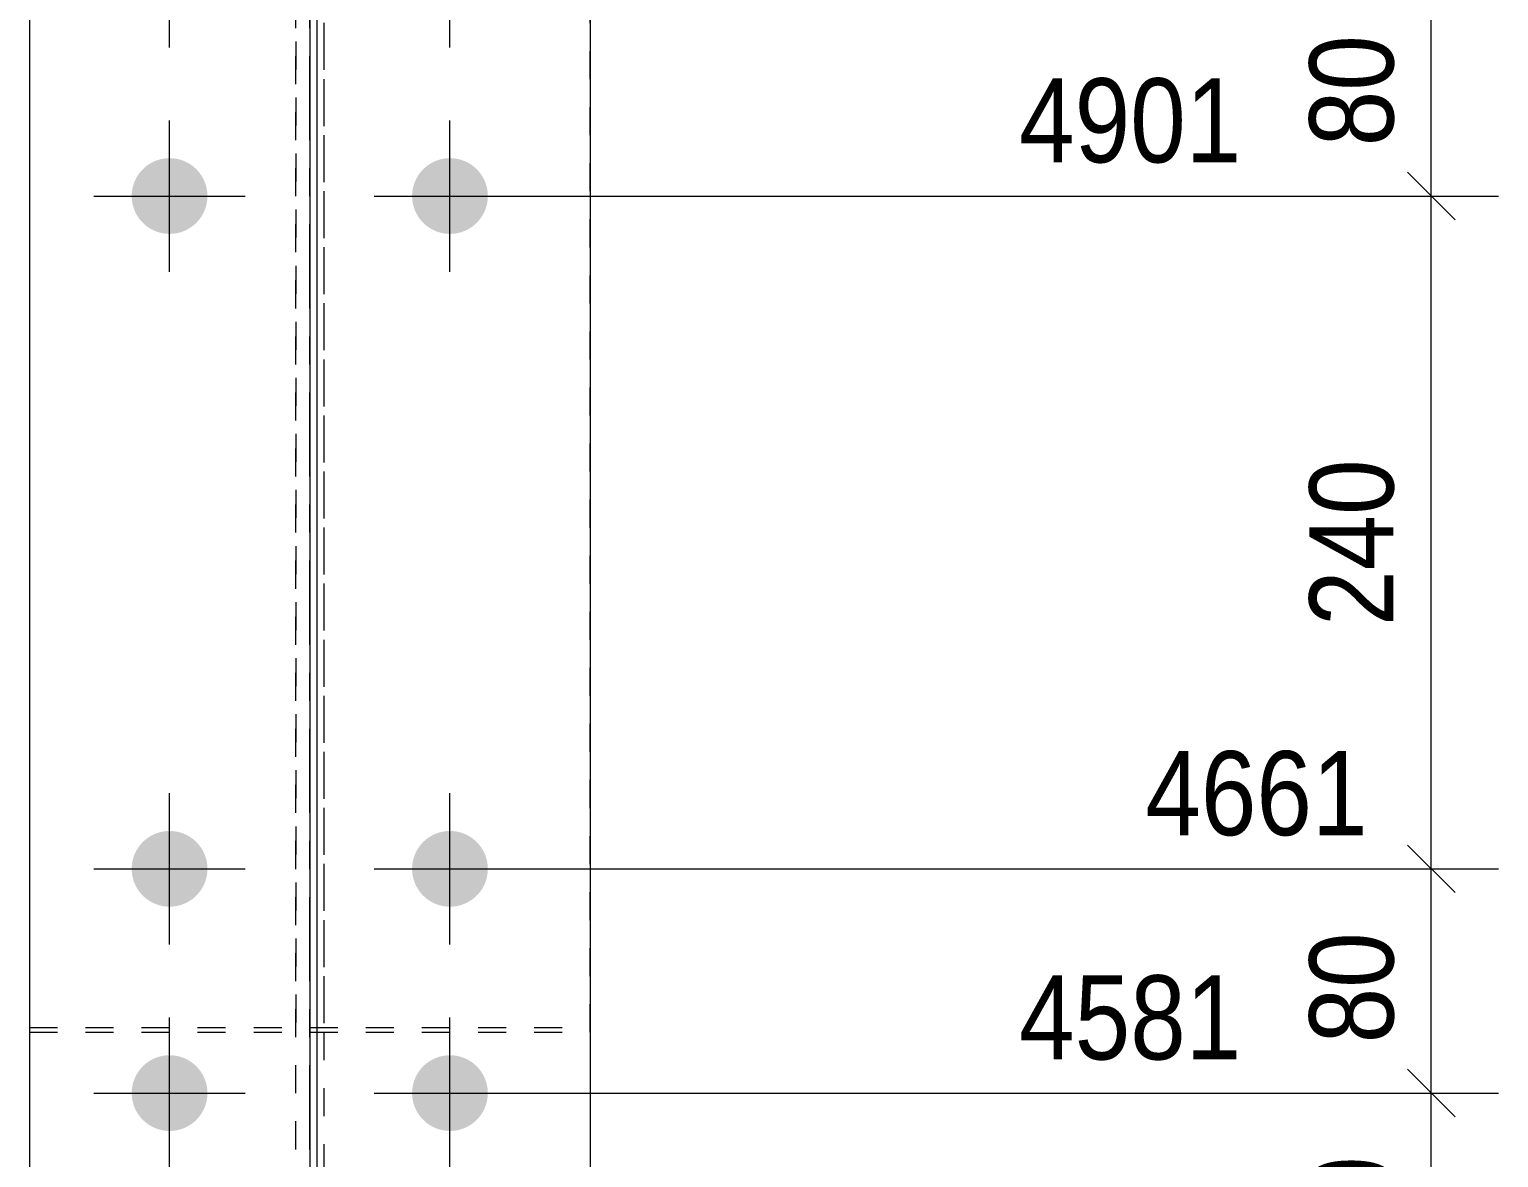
# Model space of a CAD drawing. Header units: millimetres. Extents: x 2 to 579, y 1 to 825.
# Drawn here: x 91 to 143.4, y 225.6 to 265.9 of the extents above; entities that cross this region are included whole.
import ezdxf

# ---------------------------------------------------------------- set-up
doc = ezdxf.new("R2010")
doc.units = ezdxf.units.MM
for name, pattern in [('XKITLINE00', [0]), ('XKITLINE01', [4, 1, -1, 1, -1]), ('XKITLINE03', [6, 3, -1, 1, -1])]:
    doc.linetypes.add(name, pattern=pattern)
for name, color, linetype, lineweight in [('Bolt', 3, 'Continuous', 0), ('Dimensions', 7, 'Continuous', 0), ('Part', 2, 'Continuous', 0)]:
    doc.layers.add(name, color=color, linetype=linetype, lineweight=lineweight)
doc.styles.add('ARIAL', font='ARIAL.TTF')

# ---------------------------------------------------------------- blocks, each defined once
blk = doc.blocks.new('*A49')
at = {"layer": 'Bolt'}
for points in [[(94.69, 259.972), (94.691, 260.006), (94.693, 260.039), (94.696, 260.072), (94.7, 260.105), (94.704, 260.137), (94.71, 260.17), (94.716, 260.203), (94.723, 260.235), (94.73, 260.267), (94.739, 260.299), (94.748, 260.331), (94.758, 260.363), (94.769, 260.394), (94.78, 260.425), (94.793, 260.456), (94.806, 260.486), (94.819, 260.517), (94.834, 260.546), (94.849, 260.576), (94.865, 260.605), (94.882, 260.633), (94.899, 260.662), (94.917, 260.689), (94.936, 260.717), (94.955, 260.744), (94.976, 260.77), (94.996, 260.796), (95.018, 260.821), (95.039, 260.846), (95.062, 260.87), (95.085, 260.894), (95.109, 260.917), (95.133, 260.94), (95.158, 260.962), (95.183, 260.983), (95.209, 261.004), (95.236, 261.024), (95.262, 261.043), (95.29, 261.062), (95.318, 261.08), (95.346, 261.097), (95.374, 261.114), (95.403, 261.13), (95.433, 261.145), (95.463, 261.16), (95.493, 261.174), (95.523, 261.187), (95.554, 261.199), (95.585, 261.21), (95.616, 261.221), (95.648, 261.231), (95.68, 261.24), (95.712, 261.249), (95.744, 261.257), (95.776, 261.263), (95.809, 261.269), (95.842, 261.275), (95.875, 261.279), (95.907, 261.283), (95.94, 261.286), (95.974, 261.288), (96.007, 261.289), (96.04, 261.289), (96.073, 261.289), (96.106, 261.288), (96.139, 261.286), (96.172, 261.283), (96.205, 261.279), (96.238, 261.275), (96.271, 261.269), (96.303, 261.263), (96.336, 261.257), (96.368, 261.249), (96.4, 261.24), (96.432, 261.231), (96.463, 261.221), (96.495, 261.21), (96.526, 261.199), (96.556, 261.187), (96.587, 261.174), (96.617, 261.16), (96.647, 261.145), (96.676, 261.13), (96.705, 261.114), (96.734, 261.097), (96.762, 261.08), (96.79, 261.062), (96.817, 261.043), (96.844, 261.024), (96.87, 261.004), (96.896, 260.983), (96.922, 260.962), (96.946, 260.94), (96.971, 260.917), (96.994, 260.894), (97.018, 260.87), (97.04, 260.846), (97.062, 260.821), (97.083, 260.796), (97.104, 260.77), (97.124, 260.744), (97.144, 260.717), (97.162, 260.689), (97.18, 260.662), (97.198, 260.633), (97.214, 260.605), (97.23, 260.576), (97.246, 260.546), (97.26, 260.517), (97.274, 260.486), (97.287, 260.456), (97.299, 260.425), (97.311, 260.394), (97.322, 260.363), (97.332, 260.331), (97.341, 260.299), (97.349, 260.267), (97.357, 260.235), (97.364, 260.203), (97.37, 260.17), (97.375, 260.137), (97.38, 260.105), (97.383, 260.072), (97.386, 260.039), (97.388, 260.006), (97.389, 259.972), (97.39, 259.939), (97.389, 259.906), (97.388, 259.873), (97.386, 259.84), (97.383, 259.807), (97.38, 259.774), (97.375, 259.741), (97.37, 259.709), (97.364, 259.676), (97.357, 259.644), (97.349, 259.611), (97.341, 259.579), (97.332, 259.547), (97.322, 259.516), (97.311, 259.485), (97.299, 259.453), (97.287, 259.423), (97.274, 259.392), (97.26, 259.362), (97.246, 259.332), (97.23, 259.303), (97.214, 259.274), (97.198, 259.245), (97.18, 259.217), (97.162, 259.189), (97.144, 259.162), (97.124, 259.135), (97.104, 259.109), (97.083, 259.083), (97.062, 259.058), (97.04, 259.033), (97.018, 259.008), (96.994, 258.985), (96.971, 258.962), (96.946, 258.939), (96.922, 258.917), (96.896, 258.896), (96.87, 258.875), (96.844, 258.855), (96.817, 258.836), (96.79, 258.817), (96.762, 258.799), (96.734, 258.781), (96.705, 258.765), (96.676, 258.749), (96.647, 258.733), (96.617, 258.719), (96.587, 258.705), (96.556, 258.692), (96.526, 258.68), (96.495, 258.668), (96.463, 258.657), (96.432, 258.647), (96.4, 258.638), (96.368, 258.63), (96.336, 258.622), (96.303, 258.615), (96.271, 258.609), (96.238, 258.604), (96.205, 258.599), (96.172, 258.596), (96.139, 258.593), (96.106, 258.591), (96.073, 258.59), (96.04, 258.589), (96.007, 258.59), (95.974, 258.591), (95.94, 258.593), (95.907, 258.596), (95.875, 258.599), (95.842, 258.604), (95.809, 258.609), (95.776, 258.615), (95.744, 258.622), (95.712, 258.63), (95.68, 258.638), (95.648, 258.647), (95.616, 258.657), (95.585, 258.668), (95.554, 258.68), (95.523, 258.692), (95.493, 258.705), (95.463, 258.719), (95.433, 258.733), (95.403, 258.749), (95.374, 258.765), (95.346, 258.781), (95.318, 258.799), (95.29, 258.817), (95.262, 258.836), (95.236, 258.855), (95.209, 258.875), (95.183, 258.896), (95.158, 258.917), (95.133, 258.939), (95.109, 258.962), (95.085, 258.985), (95.062, 259.008), (95.039, 259.033), (95.018, 259.058), (94.996, 259.083), (94.976, 259.109), (94.955, 259.135), (94.936, 259.162), (94.917, 259.189), (94.899, 259.217), (94.882, 259.245), (94.865, 259.274), (94.849, 259.303), (94.834, 259.332), (94.819, 259.362), (94.806, 259.392), (94.793, 259.423), (94.78, 259.453), (94.769, 259.485), (94.758, 259.516), (94.748, 259.547), (94.739, 259.579), (94.73, 259.611), (94.723, 259.644), (94.716, 259.676), (94.71, 259.709), (94.704, 259.741), (94.7, 259.774), (94.696, 259.807), (94.693, 259.84), (94.691, 259.873), (94.69, 259.906), (94.69, 259.939)], [(104.69, 259.972), (104.691, 260.006), (104.693, 260.039), (104.696, 260.072), (104.7, 260.105), (104.704, 260.137), (104.71, 260.17), (104.716, 260.203), (104.723, 260.235), (104.73, 260.267), (104.739, 260.299), (104.748, 260.331), (104.758, 260.363), (104.769, 260.394), (104.78, 260.425), (104.793, 260.456), (104.806, 260.486), (104.819, 260.517), (104.834, 260.546), (104.849, 260.576), (104.865, 260.605), (104.882, 260.633), (104.899, 260.662), (104.917, 260.689), (104.936, 260.717), (104.955, 260.744), (104.976, 260.77), (104.996, 260.796), (105.018, 260.821), (105.039, 260.846), (105.062, 260.87), (105.085, 260.894), (105.109, 260.917), (105.133, 260.94), (105.158, 260.962), (105.183, 260.983), (105.209, 261.004), (105.236, 261.024), (105.262, 261.043), (105.29, 261.062), (105.318, 261.08), (105.346, 261.097), (105.374, 261.114), (105.403, 261.13), (105.433, 261.145), (105.463, 261.16), (105.493, 261.174), (105.523, 261.187), (105.554, 261.199), (105.585, 261.21), (105.616, 261.221), (105.648, 261.231), (105.68, 261.24), (105.712, 261.249), (105.744, 261.257), (105.776, 261.263), (105.809, 261.269), (105.842, 261.275), (105.875, 261.279), (105.907, 261.283), (105.94, 261.286), (105.974, 261.288), (106.007, 261.289), (106.04, 261.289), (106.073, 261.289), (106.106, 261.288), (106.139, 261.286), (106.172, 261.283), (106.205, 261.279), (106.238, 261.275), (106.271, 261.269), (106.303, 261.263), (106.336, 261.257), (106.368, 261.249), (106.4, 261.24), (106.432, 261.231), (106.463, 261.221), (106.495, 261.21), (106.526, 261.199), (106.556, 261.187), (106.587, 261.174), (106.617, 261.16), (106.647, 261.145), (106.676, 261.13), (106.705, 261.114), (106.734, 261.097), (106.762, 261.08), (106.79, 261.062), (106.817, 261.043), (106.844, 261.024), (106.87, 261.004), (106.896, 260.983), (106.922, 260.962), (106.946, 260.94), (106.971, 260.917), (106.994, 260.894), (107.018, 260.87), (107.04, 260.846), (107.062, 260.821), (107.083, 260.796), (107.104, 260.77), (107.124, 260.744), (107.144, 260.717), (107.162, 260.689), (107.18, 260.662), (107.198, 260.633), (107.214, 260.605), (107.23, 260.576), (107.246, 260.546), (107.26, 260.517), (107.274, 260.486), (107.287, 260.456), (107.299, 260.425), (107.311, 260.394), (107.322, 260.363), (107.332, 260.331), (107.341, 260.299), (107.349, 260.267), (107.357, 260.235), (107.364, 260.203), (107.37, 260.17), (107.375, 260.137), (107.38, 260.105), (107.383, 260.072), (107.386, 260.039), (107.388, 260.006), (107.389, 259.972), (107.39, 259.939), (107.389, 259.906), (107.388, 259.873), (107.386, 259.84), (107.383, 259.807), (107.38, 259.774), (107.375, 259.741), (107.37, 259.709), (107.364, 259.676), (107.357, 259.644), (107.349, 259.611), (107.341, 259.579), (107.332, 259.547), (107.322, 259.516), (107.311, 259.485), (107.299, 259.453), (107.287, 259.423), (107.274, 259.392), (107.26, 259.362), (107.246, 259.332), (107.23, 259.303), (107.214, 259.274), (107.198, 259.245), (107.18, 259.217), (107.162, 259.189), (107.144, 259.162), (107.124, 259.135), (107.104, 259.109), (107.083, 259.083), (107.062, 259.058), (107.04, 259.033), (107.018, 259.008), (106.994, 258.985), (106.971, 258.962), (106.946, 258.939), (106.922, 258.917), (106.896, 258.896), (106.87, 258.875), (106.844, 258.855), (106.817, 258.836), (106.79, 258.817), (106.762, 258.799), (106.734, 258.781), (106.705, 258.765), (106.676, 258.749), (106.647, 258.733), (106.617, 258.719), (106.587, 258.705), (106.556, 258.692), (106.526, 258.68), (106.495, 258.668), (106.463, 258.657), (106.432, 258.647), (106.4, 258.638), (106.368, 258.63), (106.336, 258.622), (106.303, 258.615), (106.271, 258.609), (106.238, 258.604), (106.205, 258.599), (106.172, 258.596), (106.139, 258.593), (106.106, 258.591), (106.073, 258.59), (106.04, 258.589), (106.007, 258.59), (105.974, 258.591), (105.94, 258.593), (105.907, 258.596), (105.875, 258.599), (105.842, 258.604), (105.809, 258.609), (105.776, 258.615), (105.744, 258.622), (105.712, 258.63), (105.68, 258.638), (105.648, 258.647), (105.616, 258.657), (105.585, 258.668), (105.554, 258.68), (105.523, 258.692), (105.493, 258.705), (105.463, 258.719), (105.433, 258.733), (105.403, 258.749), (105.374, 258.765), (105.346, 258.781), (105.318, 258.799), (105.29, 258.817), (105.262, 258.836), (105.236, 258.855), (105.209, 258.875), (105.183, 258.896), (105.158, 258.917), (105.133, 258.939), (105.109, 258.962), (105.085, 258.985), (105.062, 259.008), (105.039, 259.033), (105.018, 259.058), (104.996, 259.083), (104.976, 259.109), (104.955, 259.135), (104.936, 259.162), (104.917, 259.189), (104.899, 259.217), (104.882, 259.245), (104.865, 259.274), (104.849, 259.303), (104.834, 259.332), (104.819, 259.362), (104.806, 259.392), (104.793, 259.423), (104.78, 259.453), (104.769, 259.485), (104.758, 259.516), (104.748, 259.547), (104.739, 259.579), (104.73, 259.611), (104.723, 259.644), (104.716, 259.676), (104.71, 259.709), (104.704, 259.741), (104.7, 259.774), (104.696, 259.807), (104.693, 259.84), (104.691, 259.873), (104.69, 259.906), (104.69, 259.939)], [(94.69, 235.972), (94.691, 236.006), (94.693, 236.039), (94.696, 236.072), (94.7, 236.105), (94.704, 236.137), (94.71, 236.17), (94.716, 236.203), (94.723, 236.235), (94.73, 236.267), (94.739, 236.299), (94.748, 236.331), (94.758, 236.363), (94.769, 236.394), (94.78, 236.425), (94.793, 236.456), (94.806, 236.486), (94.819, 236.517), (94.834, 236.546), (94.849, 236.576), (94.865, 236.605), (94.882, 236.633), (94.899, 236.662), (94.917, 236.689), (94.936, 236.717), (94.955, 236.744), (94.976, 236.77), (94.996, 236.796), (95.018, 236.821), (95.039, 236.846), (95.062, 236.87), (95.085, 236.894), (95.109, 236.917), (95.133, 236.94), (95.158, 236.962), (95.183, 236.983), (95.209, 237.004), (95.236, 237.024), (95.262, 237.043), (95.29, 237.062), (95.318, 237.08), (95.346, 237.097), (95.374, 237.114), (95.403, 237.13), (95.433, 237.145), (95.463, 237.16), (95.493, 237.174), (95.523, 237.187), (95.554, 237.199), (95.585, 237.21), (95.616, 237.221), (95.648, 237.231), (95.68, 237.24), (95.712, 237.249), (95.744, 237.257), (95.776, 237.263), (95.809, 237.269), (95.842, 237.275), (95.875, 237.279), (95.907, 237.283), (95.94, 237.286), (95.974, 237.288), (96.007, 237.289), (96.04, 237.289), (96.073, 237.289), (96.106, 237.288), (96.139, 237.286), (96.172, 237.283), (96.205, 237.279), (96.238, 237.275), (96.271, 237.269), (96.303, 237.263), (96.336, 237.257), (96.368, 237.249), (96.4, 237.24), (96.432, 237.231), (96.463, 237.221), (96.495, 237.21), (96.526, 237.199), (96.556, 237.187), (96.587, 237.174), (96.617, 237.16), (96.647, 237.145), (96.676, 237.13), (96.705, 237.114), (96.734, 237.097), (96.762, 237.08), (96.79, 237.062), (96.817, 237.043), (96.844, 237.024), (96.87, 237.004), (96.896, 236.983), (96.922, 236.962), (96.946, 236.94), (96.971, 236.917), (96.994, 236.894), (97.018, 236.87), (97.04, 236.846), (97.062, 236.821), (97.083, 236.796), (97.104, 236.77), (97.124, 236.744), (97.144, 236.717), (97.162, 236.689), (97.18, 236.662), (97.198, 236.633), (97.214, 236.605), (97.23, 236.576), (97.246, 236.546), (97.26, 236.517), (97.274, 236.486), (97.287, 236.456), (97.299, 236.425), (97.311, 236.394), (97.322, 236.363), (97.332, 236.331), (97.341, 236.299), (97.349, 236.267), (97.357, 236.235), (97.364, 236.203), (97.37, 236.17), (97.375, 236.137), (97.38, 236.105), (97.383, 236.072), (97.386, 236.039), (97.388, 236.006), (97.389, 235.972), (97.39, 235.939), (97.389, 235.906), (97.388, 235.873), (97.386, 235.84), (97.383, 235.807), (97.38, 235.774), (97.375, 235.741), (97.37, 235.709), (97.364, 235.676), (97.357, 235.644), (97.349, 235.611), (97.341, 235.579), (97.332, 235.547), (97.322, 235.516), (97.311, 235.485), (97.299, 235.453), (97.287, 235.423), (97.274, 235.392), (97.26, 235.362), (97.246, 235.332), (97.23, 235.303), (97.214, 235.274), (97.198, 235.245), (97.18, 235.217), (97.162, 235.189), (97.144, 235.162), (97.124, 235.135), (97.104, 235.109), (97.083, 235.083), (97.062, 235.058), (97.04, 235.033), (97.018, 235.008), (96.994, 234.985), (96.971, 234.962), (96.946, 234.939), (96.922, 234.917), (96.896, 234.896), (96.87, 234.875), (96.844, 234.855), (96.817, 234.836), (96.79, 234.817), (96.762, 234.799), (96.734, 234.781), (96.705, 234.765), (96.676, 234.749), (96.647, 234.733), (96.617, 234.719), (96.587, 234.705), (96.556, 234.692), (96.526, 234.68), (96.495, 234.668), (96.463, 234.657), (96.432, 234.647), (96.4, 234.638), (96.368, 234.63), (96.336, 234.622), (96.303, 234.615), (96.271, 234.609), (96.238, 234.604), (96.205, 234.599), (96.172, 234.596), (96.139, 234.593), (96.106, 234.591), (96.073, 234.59), (96.04, 234.589), (96.007, 234.59), (95.974, 234.591), (95.94, 234.593), (95.907, 234.596), (95.875, 234.599), (95.842, 234.604), (95.809, 234.609), (95.776, 234.615), (95.744, 234.622), (95.712, 234.63), (95.68, 234.638), (95.648, 234.647), (95.616, 234.657), (95.585, 234.668), (95.554, 234.68), (95.523, 234.692), (95.493, 234.705), (95.463, 234.719), (95.433, 234.733), (95.403, 234.749), (95.374, 234.765), (95.346, 234.781), (95.318, 234.799), (95.29, 234.817), (95.262, 234.836), (95.236, 234.855), (95.209, 234.875), (95.183, 234.896), (95.158, 234.917), (95.133, 234.939), (95.109, 234.962), (95.085, 234.985), (95.062, 235.008), (95.039, 235.033), (95.018, 235.058), (94.996, 235.083), (94.976, 235.109), (94.955, 235.135), (94.936, 235.162), (94.917, 235.189), (94.899, 235.217), (94.882, 235.245), (94.865, 235.274), (94.849, 235.303), (94.834, 235.332), (94.819, 235.362), (94.806, 235.392), (94.793, 235.423), (94.78, 235.453), (94.769, 235.485), (94.758, 235.516), (94.748, 235.547), (94.739, 235.579), (94.73, 235.611), (94.723, 235.644), (94.716, 235.676), (94.71, 235.709), (94.704, 235.741), (94.7, 235.774), (94.696, 235.807), (94.693, 235.84), (94.691, 235.873), (94.69, 235.906), (94.69, 235.939)], [(104.69, 235.972), (104.691, 236.006), (104.693, 236.039), (104.696, 236.072), (104.7, 236.105), (104.704, 236.137), (104.71, 236.17), (104.716, 236.203), (104.723, 236.235), (104.73, 236.267), (104.739, 236.299), (104.748, 236.331), (104.758, 236.363), (104.769, 236.394), (104.78, 236.425), (104.793, 236.456), (104.806, 236.486), (104.819, 236.517), (104.834, 236.546), (104.849, 236.576), (104.865, 236.605), (104.882, 236.633), (104.899, 236.662), (104.917, 236.689), (104.936, 236.717), (104.955, 236.744), (104.976, 236.77), (104.996, 236.796), (105.018, 236.821), (105.039, 236.846), (105.062, 236.87), (105.085, 236.894), (105.109, 236.917), (105.133, 236.94), (105.158, 236.962), (105.183, 236.983), (105.209, 237.004), (105.236, 237.024), (105.262, 237.043), (105.29, 237.062), (105.318, 237.08), (105.346, 237.097), (105.374, 237.114), (105.403, 237.13), (105.433, 237.145), (105.463, 237.16), (105.493, 237.174), (105.523, 237.187), (105.554, 237.199), (105.585, 237.21), (105.616, 237.221), (105.648, 237.231), (105.68, 237.24), (105.712, 237.249), (105.744, 237.257), (105.776, 237.263), (105.809, 237.269), (105.842, 237.275), (105.875, 237.279), (105.907, 237.283), (105.94, 237.286), (105.974, 237.288), (106.007, 237.289), (106.04, 237.289), (106.073, 237.289), (106.106, 237.288), (106.139, 237.286), (106.172, 237.283), (106.205, 237.279), (106.238, 237.275), (106.271, 237.269), (106.303, 237.263), (106.336, 237.257), (106.368, 237.249), (106.4, 237.24), (106.432, 237.231), (106.463, 237.221), (106.495, 237.21), (106.526, 237.199), (106.556, 237.187), (106.587, 237.174), (106.617, 237.16), (106.647, 237.145), (106.676, 237.13), (106.705, 237.114), (106.734, 237.097), (106.762, 237.08), (106.79, 237.062), (106.817, 237.043), (106.844, 237.024), (106.87, 237.004), (106.896, 236.983), (106.922, 236.962), (106.946, 236.94), (106.971, 236.917), (106.994, 236.894), (107.018, 236.87), (107.04, 236.846), (107.062, 236.821), (107.083, 236.796), (107.104, 236.77), (107.124, 236.744), (107.144, 236.717), (107.162, 236.689), (107.18, 236.662), (107.198, 236.633), (107.214, 236.605), (107.23, 236.576), (107.246, 236.546), (107.26, 236.517), (107.274, 236.486), (107.287, 236.456), (107.299, 236.425), (107.311, 236.394), (107.322, 236.363), (107.332, 236.331), (107.341, 236.299), (107.349, 236.267), (107.357, 236.235), (107.364, 236.203), (107.37, 236.17), (107.375, 236.137), (107.38, 236.105), (107.383, 236.072), (107.386, 236.039), (107.388, 236.006), (107.389, 235.972), (107.39, 235.939), (107.389, 235.906), (107.388, 235.873), (107.386, 235.84), (107.383, 235.807), (107.38, 235.774), (107.375, 235.741), (107.37, 235.709), (107.364, 235.676), (107.357, 235.644), (107.349, 235.611), (107.341, 235.579), (107.332, 235.547), (107.322, 235.516), (107.311, 235.485), (107.299, 235.453), (107.287, 235.423), (107.274, 235.392), (107.26, 235.362), (107.246, 235.332), (107.23, 235.303), (107.214, 235.274), (107.198, 235.245), (107.18, 235.217), (107.162, 235.189), (107.144, 235.162), (107.124, 235.135), (107.104, 235.109), (107.083, 235.083), (107.062, 235.058), (107.04, 235.033), (107.018, 235.008), (106.994, 234.985), (106.971, 234.962), (106.946, 234.939), (106.922, 234.917), (106.896, 234.896), (106.87, 234.875), (106.844, 234.855), (106.817, 234.836), (106.79, 234.817), (106.762, 234.799), (106.734, 234.781), (106.705, 234.765), (106.676, 234.749), (106.647, 234.733), (106.617, 234.719), (106.587, 234.705), (106.556, 234.692), (106.526, 234.68), (106.495, 234.668), (106.463, 234.657), (106.432, 234.647), (106.4, 234.638), (106.368, 234.63), (106.336, 234.622), (106.303, 234.615), (106.271, 234.609), (106.238, 234.604), (106.205, 234.599), (106.172, 234.596), (106.139, 234.593), (106.106, 234.591), (106.073, 234.59), (106.04, 234.589), (106.007, 234.59), (105.974, 234.591), (105.94, 234.593), (105.907, 234.596), (105.875, 234.599), (105.842, 234.604), (105.809, 234.609), (105.776, 234.615), (105.744, 234.622), (105.712, 234.63), (105.68, 234.638), (105.648, 234.647), (105.616, 234.657), (105.585, 234.668), (105.554, 234.68), (105.523, 234.692), (105.493, 234.705), (105.463, 234.719), (105.433, 234.733), (105.403, 234.749), (105.374, 234.765), (105.346, 234.781), (105.318, 234.799), (105.29, 234.817), (105.262, 234.836), (105.236, 234.855), (105.209, 234.875), (105.183, 234.896), (105.158, 234.917), (105.133, 234.939), (105.109, 234.962), (105.085, 234.985), (105.062, 235.008), (105.039, 235.033), (105.018, 235.058), (104.996, 235.083), (104.976, 235.109), (104.955, 235.135), (104.936, 235.162), (104.917, 235.189), (104.899, 235.217), (104.882, 235.245), (104.865, 235.274), (104.849, 235.303), (104.834, 235.332), (104.819, 235.362), (104.806, 235.392), (104.793, 235.423), (104.78, 235.453), (104.769, 235.485), (104.758, 235.516), (104.748, 235.547), (104.739, 235.579), (104.73, 235.611), (104.723, 235.644), (104.716, 235.676), (104.71, 235.709), (104.704, 235.741), (104.7, 235.774), (104.696, 235.807), (104.693, 235.84), (104.691, 235.873), (104.69, 235.906), (104.69, 235.939)], [(94.69, 227.972), (94.691, 228.006), (94.693, 228.039), (94.696, 228.072), (94.7, 228.105), (94.704, 228.137), (94.71, 228.17), (94.716, 228.203), (94.723, 228.235), (94.73, 228.267), (94.739, 228.299), (94.748, 228.331), (94.758, 228.363), (94.769, 228.394), (94.78, 228.425), (94.793, 228.456), (94.806, 228.486), (94.819, 228.517), (94.834, 228.546), (94.849, 228.576), (94.865, 228.605), (94.882, 228.633), (94.899, 228.662), (94.917, 228.689), (94.936, 228.717), (94.955, 228.744), (94.976, 228.77), (94.996, 228.796), (95.018, 228.821), (95.039, 228.846), (95.062, 228.87), (95.085, 228.894), (95.109, 228.917), (95.133, 228.94), (95.158, 228.962), (95.183, 228.983), (95.209, 229.004), (95.236, 229.024), (95.262, 229.043), (95.29, 229.062), (95.318, 229.08), (95.346, 229.097), (95.374, 229.114), (95.403, 229.13), (95.433, 229.145), (95.463, 229.16), (95.493, 229.174), (95.523, 229.187), (95.554, 229.199), (95.585, 229.21), (95.616, 229.221), (95.648, 229.231), (95.68, 229.24), (95.712, 229.249), (95.744, 229.257), (95.776, 229.263), (95.809, 229.269), (95.842, 229.275), (95.875, 229.279), (95.907, 229.283), (95.94, 229.286), (95.974, 229.288), (96.007, 229.289), (96.04, 229.289), (96.073, 229.289), (96.106, 229.288), (96.139, 229.286), (96.172, 229.283), (96.205, 229.279), (96.238, 229.275), (96.271, 229.269), (96.303, 229.263), (96.336, 229.257), (96.368, 229.249), (96.4, 229.24), (96.432, 229.231), (96.463, 229.221), (96.495, 229.21), (96.526, 229.199), (96.556, 229.187), (96.587, 229.174), (96.617, 229.16), (96.647, 229.145), (96.676, 229.13), (96.705, 229.114), (96.734, 229.097), (96.762, 229.08), (96.79, 229.062), (96.817, 229.043), (96.844, 229.024), (96.87, 229.004), (96.896, 228.983), (96.922, 228.962), (96.946, 228.94), (96.971, 228.917), (96.994, 228.894), (97.018, 228.87), (97.04, 228.846), (97.062, 228.821), (97.083, 228.796), (97.104, 228.77), (97.124, 228.744), (97.144, 228.717), (97.162, 228.689), (97.18, 228.662), (97.198, 228.633), (97.214, 228.605), (97.23, 228.576), (97.246, 228.546), (97.26, 228.517), (97.274, 228.486), (97.287, 228.456), (97.299, 228.425), (97.311, 228.394), (97.322, 228.363), (97.332, 228.331), (97.341, 228.299), (97.349, 228.267), (97.357, 228.235), (97.364, 228.203), (97.37, 228.17), (97.375, 228.137), (97.38, 228.105), (97.383, 228.072), (97.386, 228.039), (97.388, 228.006), (97.389, 227.972), (97.39, 227.939), (97.389, 227.906), (97.388, 227.873), (97.386, 227.84), (97.383, 227.807), (97.38, 227.774), (97.375, 227.741), (97.37, 227.709), (97.364, 227.676), (97.357, 227.644), (97.349, 227.611), (97.341, 227.579), (97.332, 227.547), (97.322, 227.516), (97.311, 227.485), (97.299, 227.453), (97.287, 227.423), (97.274, 227.392), (97.26, 227.362), (97.246, 227.332), (97.23, 227.303), (97.214, 227.274), (97.198, 227.245), (97.18, 227.217), (97.162, 227.189), (97.144, 227.162), (97.124, 227.135), (97.104, 227.109), (97.083, 227.083), (97.062, 227.058), (97.04, 227.033), (97.018, 227.008), (96.994, 226.985), (96.971, 226.962), (96.946, 226.939), (96.922, 226.917), (96.896, 226.896), (96.87, 226.875), (96.844, 226.855), (96.817, 226.836), (96.79, 226.817), (96.762, 226.799), (96.734, 226.781), (96.705, 226.765), (96.676, 226.749), (96.647, 226.733), (96.617, 226.719), (96.587, 226.705), (96.556, 226.692), (96.526, 226.68), (96.495, 226.668), (96.463, 226.657), (96.432, 226.647), (96.4, 226.638), (96.368, 226.63), (96.336, 226.622), (96.303, 226.615), (96.271, 226.609), (96.238, 226.604), (96.205, 226.599), (96.172, 226.596), (96.139, 226.593), (96.106, 226.591), (96.073, 226.59), (96.04, 226.589), (96.007, 226.59), (95.974, 226.591), (95.94, 226.593), (95.907, 226.596), (95.875, 226.599), (95.842, 226.604), (95.809, 226.609), (95.776, 226.615), (95.744, 226.622), (95.712, 226.63), (95.68, 226.638), (95.648, 226.647), (95.616, 226.657), (95.585, 226.668), (95.554, 226.68), (95.523, 226.692), (95.493, 226.705), (95.463, 226.719), (95.433, 226.733), (95.403, 226.749), (95.374, 226.765), (95.346, 226.781), (95.318, 226.799), (95.29, 226.817), (95.262, 226.836), (95.236, 226.855), (95.209, 226.875), (95.183, 226.896), (95.158, 226.917), (95.133, 226.939), (95.109, 226.962), (95.085, 226.985), (95.062, 227.008), (95.039, 227.033), (95.018, 227.058), (94.996, 227.083), (94.976, 227.109), (94.955, 227.135), (94.936, 227.162), (94.917, 227.189), (94.899, 227.217), (94.882, 227.245), (94.865, 227.274), (94.849, 227.303), (94.834, 227.332), (94.819, 227.362), (94.806, 227.392), (94.793, 227.423), (94.78, 227.453), (94.769, 227.485), (94.758, 227.516), (94.748, 227.547), (94.739, 227.579), (94.73, 227.611), (94.723, 227.644), (94.716, 227.676), (94.71, 227.709), (94.704, 227.741), (94.7, 227.774), (94.696, 227.807), (94.693, 227.84), (94.691, 227.873), (94.69, 227.906), (94.69, 227.939)], [(104.69, 227.972), (104.691, 228.006), (104.693, 228.039), (104.696, 228.072), (104.7, 228.105), (104.704, 228.137), (104.71, 228.17), (104.716, 228.203), (104.723, 228.235), (104.73, 228.267), (104.739, 228.299), (104.748, 228.331), (104.758, 228.363), (104.769, 228.394), (104.78, 228.425), (104.793, 228.456), (104.806, 228.486), (104.819, 228.517), (104.834, 228.546), (104.849, 228.576), (104.865, 228.605), (104.882, 228.633), (104.899, 228.662), (104.917, 228.689), (104.936, 228.717), (104.955, 228.744), (104.976, 228.77), (104.996, 228.796), (105.018, 228.821), (105.039, 228.846), (105.062, 228.87), (105.085, 228.894), (105.109, 228.917), (105.133, 228.94), (105.158, 228.962), (105.183, 228.983), (105.209, 229.004), (105.236, 229.024), (105.262, 229.043), (105.29, 229.062), (105.318, 229.08), (105.346, 229.097), (105.374, 229.114), (105.403, 229.13), (105.433, 229.145), (105.463, 229.16), (105.493, 229.174), (105.523, 229.187), (105.554, 229.199), (105.585, 229.21), (105.616, 229.221), (105.648, 229.231), (105.68, 229.24), (105.712, 229.249), (105.744, 229.257), (105.776, 229.263), (105.809, 229.269), (105.842, 229.275), (105.875, 229.279), (105.907, 229.283), (105.94, 229.286), (105.974, 229.288), (106.007, 229.289), (106.04, 229.289), (106.073, 229.289), (106.106, 229.288), (106.139, 229.286), (106.172, 229.283), (106.205, 229.279), (106.238, 229.275), (106.271, 229.269), (106.303, 229.263), (106.336, 229.257), (106.368, 229.249), (106.4, 229.24), (106.432, 229.231), (106.463, 229.221), (106.495, 229.21), (106.526, 229.199), (106.556, 229.187), (106.587, 229.174), (106.617, 229.16), (106.647, 229.145), (106.676, 229.13), (106.705, 229.114), (106.734, 229.097), (106.762, 229.08), (106.79, 229.062), (106.817, 229.043), (106.844, 229.024), (106.87, 229.004), (106.896, 228.983), (106.922, 228.962), (106.946, 228.94), (106.971, 228.917), (106.994, 228.894), (107.018, 228.87), (107.04, 228.846), (107.062, 228.821), (107.083, 228.796), (107.104, 228.77), (107.124, 228.744), (107.144, 228.717), (107.162, 228.689), (107.18, 228.662), (107.198, 228.633), (107.214, 228.605), (107.23, 228.576), (107.246, 228.546), (107.26, 228.517), (107.274, 228.486), (107.287, 228.456), (107.299, 228.425), (107.311, 228.394), (107.322, 228.363), (107.332, 228.331), (107.341, 228.299), (107.349, 228.267), (107.357, 228.235), (107.364, 228.203), (107.37, 228.17), (107.375, 228.137), (107.38, 228.105), (107.383, 228.072), (107.386, 228.039), (107.388, 228.006), (107.389, 227.972), (107.39, 227.939), (107.389, 227.906), (107.388, 227.873), (107.386, 227.84), (107.383, 227.807), (107.38, 227.774), (107.375, 227.741), (107.37, 227.709), (107.364, 227.676), (107.357, 227.644), (107.349, 227.611), (107.341, 227.579), (107.332, 227.547), (107.322, 227.516), (107.311, 227.485), (107.299, 227.453), (107.287, 227.423), (107.274, 227.392), (107.26, 227.362), (107.246, 227.332), (107.23, 227.303), (107.214, 227.274), (107.198, 227.245), (107.18, 227.217), (107.162, 227.189), (107.144, 227.162), (107.124, 227.135), (107.104, 227.109), (107.083, 227.083), (107.062, 227.058), (107.04, 227.033), (107.018, 227.008), (106.994, 226.985), (106.971, 226.962), (106.946, 226.939), (106.922, 226.917), (106.896, 226.896), (106.87, 226.875), (106.844, 226.855), (106.817, 226.836), (106.79, 226.817), (106.762, 226.799), (106.734, 226.781), (106.705, 226.765), (106.676, 226.749), (106.647, 226.733), (106.617, 226.719), (106.587, 226.705), (106.556, 226.692), (106.526, 226.68), (106.495, 226.668), (106.463, 226.657), (106.432, 226.647), (106.4, 226.638), (106.368, 226.63), (106.336, 226.622), (106.303, 226.615), (106.271, 226.609), (106.238, 226.604), (106.205, 226.599), (106.172, 226.596), (106.139, 226.593), (106.106, 226.591), (106.073, 226.59), (106.04, 226.589), (106.007, 226.59), (105.974, 226.591), (105.94, 226.593), (105.907, 226.596), (105.875, 226.599), (105.842, 226.604), (105.809, 226.609), (105.776, 226.615), (105.744, 226.622), (105.712, 226.63), (105.68, 226.638), (105.648, 226.647), (105.616, 226.657), (105.585, 226.668), (105.554, 226.68), (105.523, 226.692), (105.493, 226.705), (105.463, 226.719), (105.433, 226.733), (105.403, 226.749), (105.374, 226.765), (105.346, 226.781), (105.318, 226.799), (105.29, 226.817), (105.262, 226.836), (105.236, 226.855), (105.209, 226.875), (105.183, 226.896), (105.158, 226.917), (105.133, 226.939), (105.109, 226.962), (105.085, 226.985), (105.062, 227.008), (105.039, 227.033), (105.018, 227.058), (104.996, 227.083), (104.976, 227.109), (104.955, 227.135), (104.936, 227.162), (104.917, 227.189), (104.899, 227.217), (104.882, 227.245), (104.865, 227.274), (104.849, 227.303), (104.834, 227.332), (104.819, 227.362), (104.806, 227.392), (104.793, 227.423), (104.78, 227.453), (104.769, 227.485), (104.758, 227.516), (104.748, 227.547), (104.739, 227.579), (104.73, 227.611), (104.723, 227.644), (104.716, 227.676), (104.71, 227.709), (104.704, 227.741), (104.7, 227.774), (104.696, 227.807), (104.693, 227.84), (104.691, 227.873), (104.69, 227.906), (104.69, 227.939)]]:
    blk.add_hatch(color=3, dxfattribs=at).paths.add_polyline_path(points, flags=17)
at = {"layer": 'Bolt', "color": 3, "linetype": 'XKITLINE00', "lineweight": 0}
for p, q in [((96.04, 265.239), (96.04, 270.639)), ((106.04, 265.239), (106.04, 270.639)), ((96.04, 257.239), (96.04, 262.639)), ((106.04, 257.239), (106.04, 262.639)), ((93.34, 259.939), (98.74, 259.939)), ((103.34, 259.939), (108.74, 259.939)), ((96.04, 233.239), (96.04, 238.639)), ((106.04, 233.239), (106.04, 238.639)), ((93.34, 235.939), (98.74, 235.939)), ((103.34, 235.939), (108.74, 235.939)), ((96.04, 225.239), (96.04, 230.639)), ((106.04, 225.239), (106.04, 230.639)), ((93.34, 227.939), (98.74, 227.939)), ((103.34, 227.939), (108.74, 227.939))]:
    blk.add_line(p, q, dxfattribs=at)
blk = doc.blocks.new('*A62')
at = {"layer": 'Part', "color": 2, "linetype": 'XKITLINE00', "lineweight": 0}
for p, q in [((91.04, 665.231), (91.04, 147.932)), ((111.04, 665.231), (111.04, 147.932))]:
    blk.add_line(p, q, dxfattribs=at)
at = {"layer": 'Part', "color": 7, "linetype": 'XKITLINE01', "lineweight": 0}
for p, q in [((100.54, 147.932), (100.54, 664.113)), ((101.54, 664.113), (101.54, 147.932))]:
    blk.add_line(p, q, dxfattribs=at)
at = {"layer": 'Part', "color": 7, "linetype": 'XKITLINE03', "lineweight": 0}
blk.add_line((101.04, 147.932), (101.04, 657.757), dxfattribs=at)
blk = doc.blocks.new('*A75')
at = {"layer": 'Part', "color": 7, "linetype": 'XKITLINE01', "lineweight": 0}
for p, q in [((100.54, 629.454), (100.54, 230.283)), ((101.54, 629.435), (101.54, 230.283)), ((91.04, 601.639), (91.04, 230.108)), ((111.04, 230.108), (111.04, 601.639)), ((91.04, 230.283), (111.04, 230.283)), ((91.04, 230.108), (111.04, 230.108))]:
    blk.add_line(p, q, dxfattribs=at)
blk = doc.blocks.new('*A200')
at = {"layer": 'Dimensions', "color": 7, "linetype": 'XKITLINE00', "lineweight": 0}
for p, q in [((101.04, 546.808), (101.04, 185.432)), ((101.29, 546.808), (101.29, 185.432))]:
    blk.add_line(p, q, dxfattribs=at)
blk = doc.blocks.new('*A212')
at = {"layer": 'Dimensions', "color": 7, "linetype": 'XKITLINE00', "lineweight": 0}
for p, q in [((140.191, 228.788), (141.888, 227.091)), ((107.04, 227.939), (143.44, 227.939)), ((141.04, 219.939), (141.04, 227.939)), ((140.191, 220.788), (141.888, 219.091)), ((107.04, 219.939), (143.44, 219.939))]:
    blk.add_line(p, q, dxfattribs=at)
at = {"layer": 'Dimensions', "color": 3}
for p in [(141.04, 227.939), (141.04, 219.939)]:
    blk.add_point(p, dxfattribs=at)
at = {"layer": 'Dimensions', "color": 3, "style": 'ARIAL', "width": 0.85}
blk.add_text('4581', height=3, dxfattribs=at).set_placement((126.339, 229.139))
blk.add_text('80', height=3, rotation=90.0002, dxfattribs=at).set_placement((139.69, 221.714))
blk = doc.blocks.new('*A213')
at = {"layer": 'Dimensions', "color": 7, "linetype": 'XKITLINE00', "lineweight": 0}
for p, q in [((140.191, 236.788), (141.888, 235.091)), ((107.04, 235.939), (143.44, 235.939)), ((141.04, 227.939), (141.04, 235.939)), ((140.191, 228.788), (141.888, 227.091)), ((107.04, 227.939), (143.44, 227.939))]:
    blk.add_line(p, q, dxfattribs=at)
at = {"layer": 'Dimensions', "color": 3}
for p in [(141.04, 235.939), (141.04, 227.939)]:
    blk.add_point(p, dxfattribs=at)
at = {"layer": 'Dimensions', "color": 3, "style": 'ARIAL', "width": 0.85}
blk.add_text('4661', height=3, dxfattribs=at).set_placement((130.839, 237.139))
blk.add_text('80', height=3, rotation=90.0002, dxfattribs=at).set_placement((139.69, 229.714))
blk = doc.blocks.new('*A214')
at = {"layer": 'Dimensions', "color": 7, "linetype": 'XKITLINE00', "lineweight": 0}
for p, q in [((140.191, 260.788), (141.888, 259.091)), ((107.04, 259.939), (143.44, 259.939)), ((141.04, 235.939), (141.04, 259.939)), ((140.191, 236.788), (141.888, 235.091)), ((107.04, 235.939), (143.44, 235.939))]:
    blk.add_line(p, q, dxfattribs=at)
at = {"layer": 'Dimensions', "color": 3}
for p in [(141.04, 259.939), (141.04, 235.939)]:
    blk.add_point(p, dxfattribs=at)
at = {"layer": 'Dimensions', "color": 3, "style": 'ARIAL', "width": 0.85}
blk.add_text('4901', height=3, dxfattribs=at).set_placement((126.339, 261.139))
blk.add_text('240', height=3, rotation=90.0002, dxfattribs=at).set_placement((139.69, 244.602))
blk = doc.blocks.new('*A215')
at = {"layer": 'Dimensions', "color": 7, "linetype": 'XKITLINE00', "lineweight": 0}
for p, q in [((140.191, 268.788), (141.888, 267.091)), ((107.04, 267.939), (143.44, 267.939)), ((141.04, 259.939), (141.04, 267.939)), ((140.191, 260.788), (141.888, 259.091)), ((107.04, 259.939), (143.44, 259.939))]:
    blk.add_line(p, q, dxfattribs=at)
at = {"layer": 'Dimensions', "color": 3}
for p in [(141.04, 267.939), (141.04, 259.939)]:
    blk.add_point(p, dxfattribs=at)
at = {"layer": 'Dimensions', "color": 3, "style": 'ARIAL', "width": 0.85}
blk.add_text('4981', height=3, dxfattribs=at).set_placement((126.339, 269.139))
blk.add_text('80', height=3, rotation=90.0002, dxfattribs=at).set_placement((139.69, 261.714))

msp = doc.modelspace()

# ---------------------------------------------------------------- block references
at = {"lineweight": 0}
for name in ['*A75', '*A200', '*A49', '*A215', '*A214', '*A213', '*A212']:
    msp.add_blockref(name, (0, 0), dxfattribs=at)
at = {"layer": 'Part', "lineweight": 0}
msp.add_blockref('*A62', (0, 0), dxfattribs=at)

doc.saveas('drawing.dxf')
